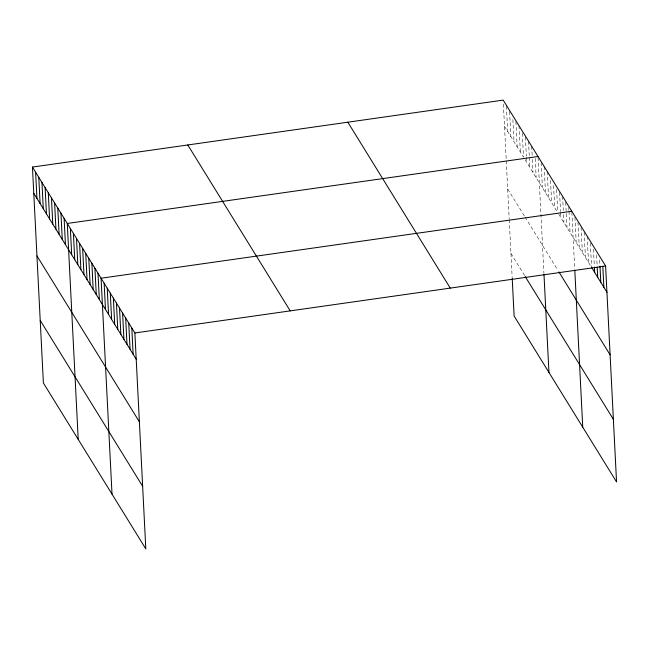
<?xml version="1.0" encoding="UTF-8"?>
<svg xmlns="http://www.w3.org/2000/svg" width="649" height="649" viewBox="0 0 649 649"><rect width="100%" height="100%" fill="white"/><g stroke="black" fill="none" stroke-linecap="round" stroke-linejoin="round"><path stroke-width="0.49" stroke-dasharray="3.25 2.43" d="M504.516 126.368L523.508 157.139L522.283 132.899M525.09 159.703L557.264 211.809M558.797 214.3L591.069 266.552M507.68 188.956L524.57 216.312M525.098 217.164L557.872 270.252M510.95 253.443L524.668 275.663M599.668 260.103L599.927 265.149M596.601 255.122L597.161 266.228M593.47 249.135L594.346 266.301M590.347 243.148L591.58 267.388M587.175 236.155L588.505 262.407M584.157 232.188L585.43 257.434M581.082 227.207L582.356 252.453M578.008 222.234L579.289 247.48M574.933 217.253L576.215 242.499M571.858 212.28L574.746 269.303M568.792 207.299L568.946 210.325M568.995 211.339L570.065 232.545M565.717 202.326L566.999 227.572M562.594 196.339L563.308 210.471M563.51 214.511L563.924 222.591M559.568 192.372L560.541 211.558M560.59 212.564L560.85 217.618M556.599 189.411L557.726 211.631M553.581 185.444L554.7 207.664M550.506 180.463L551.634 202.683M547.229 171.45L548.559 197.71M544.154 166.477L545.485 192.729M541.136 162.51L542.41 187.756M538.062 157.529L543.919 273.148M535.198 158.461L536.171 177.648M531.677 146.26L532.139 155.354M532.342 159.394L533.007 172.52M528.513 141.133L529.276 156.287M529.333 157.293L529.844 167.393M525.398 137.02L526.371 156.206M526.42 157.212L526.672 162.266M519.013 125.752L520.344 152.012M515.898 121.631L517.18 146.885M512.888 119.538L514.008 141.75M509.562 111.377L510.844 136.623M506.398 106.249L507.68 131.496M503.389 104.148L509.189 218.721M509.246 219.711L512.166 277.521"/><path stroke-width="0.97" d="M32.45 167.061L134.878 332.969L145.814 548.892L43.386 382.983L32.45 167.061L503.186 100.108L605.614 266.017L616.55 481.939L514.122 316.031L512.215 278.478M538.013 156.523L67.277 223.467L78.213 439.389M571.81 211.266L101.074 278.218L112.017 494.14M134.878 332.969L605.614 266.017M591.58 267.388L606.945 292.269M558.894 271.907L610.109 354.857M525.195 276.523L613.378 419.343M347.84 122.207L450.268 288.107M187.788 144.97L290.217 310.871M33.78 193.321L136.209 359.222M36.952 255.909L139.381 421.809M40.214 320.395L142.642 486.296M602.791 266.09L603.87 287.296M599.976 266.155L600.796 282.315M597.21 267.242L597.721 277.342M594.395 267.315L594.654 272.361M574.803 270.26L582.745 427.188M543.967 274.138L548.949 372.445M131.804 327.988L133.134 354.249M128.729 323.015L130.06 349.267M125.663 318.034L126.993 344.294M122.588 313.061L123.918 339.313M119.513 308.08L120.844 334.34M116.439 303.107L117.769 329.359M113.372 298.126L114.703 324.386M110.298 293.153L111.628 319.405M107.223 288.172L108.553 314.432M104.148 283.191L105.479 309.451M98.007 273.237L99.338 299.497M94.932 268.264L96.263 294.524M91.858 263.283L93.188 289.543M88.783 258.31L90.114 284.57M85.717 253.329L87.039 279.589M82.642 248.356L83.972 274.616M79.567 243.375L80.898 269.635M76.493 238.402L77.823 264.662M73.418 233.421L74.749 259.681M70.352 228.448L71.682 254.708M64.113 218.34L65.444 244.6M60.941 213.213L62.272 239.473M57.777 208.086L59.108 234.346M54.613 202.959L55.944 229.219M51.449 197.831L52.78 224.092M48.277 192.704L49.608 218.964M45.114 187.577L46.444 213.837M41.95 182.45L43.28 208.702M38.786 177.323L40.108 203.575M35.614 172.196L36.944 198.448"/></g></svg>
